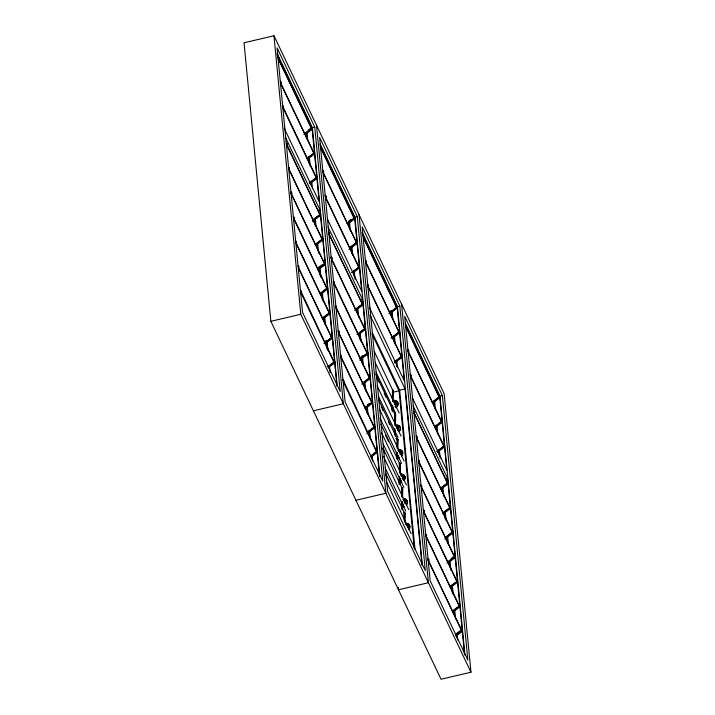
<?xml version="1.0" encoding="UTF-8"?>
<svg xmlns="http://www.w3.org/2000/svg" width="715" height="715" viewBox="0 0 715 715"><rect width="100%" height="100%" fill="white"/><g stroke="black" fill="none" stroke-linecap="round" stroke-linejoin="round"><path stroke-width="1.07" d="M392.052 409.74L392.169 405.342M392.347 398.738L392.464 389.711M392.249 411.313L392.374 406.915M392.58 398.997L392.732 390.22M392.41 410.785L392.553 405.28M392.696 399.783L392.964 389.881L392.857 401.428M392.767 410.633L392.857 407.487M394.448 433.219L394.564 428.812M394.716 423.316L394.591 414.226M394.689 433.227L394.796 428.937M394.975 422.69L395.02 414.745M394.805 434.255L394.921 429.858M395.038 425.461L395.332 414.459L394.546 413.913L394.886 414.629M395.109 436.257L395.252 431.02M395.413 424.951L395.672 415.174L394.993 414.62M396.789 458.887L396.968 452.291M397.111 446.795L397.317 439.046L396.101 438.93M397.084 456.733L397.191 452.443M397.308 448.153L397.183 439.278M397.165 458.833L397.191 452.774M397.433 448.94L397.692 438.947L396.11 438.608M397.504 459.79L397.612 455.589M397.808 448.439L398.032 439.662L397.254 439.207M399.158 483.465L399.328 476.869M399.506 470.273L399.328 463.374L399.497 463.856M399.363 484.529L399.524 478.442M399.73 470.586L399.828 463.946M399.506 484.511L399.712 476.807M399.828 472.409L400.06 463.526L399.283 463.061L399.622 463.776M399.873 484.359L399.855 479.193M400.141 474.108L400.105 463.847M401.553 506.944L401.696 501.447M401.812 497.041L401.642 487.961M401.776 507.418L401.928 501.59M402.125 494.226L402.223 488.56M401.875 509.089L402.08 501.385M402.196 496.988L402.429 488.104L401.642 487.639M402.205 509.983L402.223 503.771M402.536 497.595L402.768 488.908L402.196 488.345M404.243 519.421L404.002 512.53M404.404 522.102L404.341 513.004M404.565 521.566L404.788 512.682L404.011 512.217M404.931 521.083L405.128 513.397L404.35 512.932M323.198 171.895L322.68 171.171M320.776 147.46L320.311 146.593L320.883 148.05M282.952 107.232L282.961 106.741L283.122 107.688M288.923 168.633L288.628 167.346C289.593 167.533 289.843 170.563 288.878 168.785M293.624 217.834L293.74 218.424M315.387 244.61L322.519 239.31L322.188 237.934L322.59 239.159M300.711 291.666L300.72 291.175L300.881 292.122M317.764 269.439L324.86 264.166L325.012 262.986L324.244 262.745L324.673 263.647L317.54 268.965M331.403 258.204L331.769 257.606L331.17 256.828C332.734 259.125 331.769 258.91 330.974 257.302L331.626 258.687M333.789 282.845L333.342 281.88M352.003 272.54L359.136 267.24L359.261 266.338L358.492 266.096L358.876 267.044L351.789 272.317M323.975 343.566L331.983 337.614L331.653 336.238L331.572 336.953M341.109 356.347L340.644 355.141C342.476 358.671 340.519 355.024 341.01 357.062M388.933 313.528L396.941 307.566L397.066 306.672L396.298 306.431L396.727 307.334L389.595 312.652M432.629 403.126L439.743 397.835L405.852 326.04L406.013 326.987M370.647 456.322L376.894 451.674L377.019 450.772L376.251 450.539L376.644 451.478L370.433 456.099M416.514 437.133L416.631 437.732M418.811 461.792L419.213 461.157L418.624 460.38L419.544 461.783L419.213 462.534M437.088 451.514L444.221 446.205L444.346 445.311L443.577 445.07L444.006 445.972L436.874 451.281M440.655 488.488L447.778 483.188L447.903 482.285L447.134 482.053L447.563 482.956L440.431 488.265M446.866 562.875L454.883 556.913L455.053 556.082L454.24 555.778L454.624 556.717L447.536 561.99M455.732 635.295L461.979 630.639L462.104 629.745L461.336 629.504L461.72 630.451L455.518 635.063M280.789 83.065L280.593 82.162M282.934 107.17L283.301 106.571L282.702 105.793L283.623 107.196L283.292 107.947M286.715 144.627L286.518 143.715L320.409 215.51L312.401 221.462M303.848 134.554L311.865 128.602L311.981 127.699L311.213 127.467L311.606 128.405L304.519 133.678M325.7 197.134L325.781 196.777M322.59 239.23L315.404 244.861M329.222 234.145L329.284 233.68M324.959 263.808L317.755 269.189M333.771 282.782L334.128 282.184L333.539 281.406L334.459 282.818L334.128 283.56M322.492 318.336L329.624 313.036L329.74 312.142L328.98 311.901L329.365 312.839L322.277 318.112M397.022 307.495L389.827 313.125M405.843 326.532L406.192 325.87L405.602 325.093L406.513 326.505L406.183 327.247M434.738 427.186L441.781 421.948L408.113 351.119L408.56 350.448L407.961 349.671C408.926 349.858 409.177 352.879 408.211 351.11M419.088 461.595L418.427 460.853M444.292 446.133L437.982 451.111M447.858 483.108L440.663 488.738M462.051 630.567L455.741 635.546M283.104 107.089L316.852 178.536L309.738 183.827M286.938 144.859L286.268 142.768L286.858 143.545L286.411 144.224M288.824 168.767L322.447 239.623M320.704 147.54L321.106 146.897L320.517 146.128L321.428 147.531L321.106 148.282M291.416 193.819L290.799 192.398L291.023 192.871M325.915 197.367L325.245 195.275L325.843 196.053L325.495 196.714M313.099 220.229L320.168 214.974L319.739 214.071M295.921 242.492L295.527 241.545M354.372 218.37L347.276 223.384M301.131 292.31L300.461 290.227L334.611 362.97L328.382 367.599M321.017 293.365L327.336 288.351L320.123 293.767M333.941 282.702L367.689 354.148L359.681 360.101M333.959 283.301L333.798 282.354M367.975 286.179L368.046 285.705L368.162 286.688M324.869 343.164L332.091 337.543M357.947 334.352L365.097 328.605M393.071 337.042L399.399 332.028L391.302 338.106M394.626 362.219L401.767 356.606L395.431 361.37M414.307 413.118L414.396 412.68M423.772 511.422L423.611 510.474M424.031 511.618L423.36 509.527L423.95 510.304L423.602 510.966M425.917 535.526L425.979 535.052L426.14 536M445.391 537.895L452.604 532.228L445.382 537.644M447.76 562.473L454.981 556.842M278.215 58.076L278.564 57.414L277.974 56.637L278.886 58.049L278.564 58.791M305.001 134.67L312.276 129.236L311.534 127.225M320.847 147.496L354.658 218.87L347.544 224.153M307.093 158.48L314.225 153.171L313.894 151.803L313.814 152.518M307.37 159.248L314.645 153.814L313.894 151.803M291.246 193.363L291.595 192.701L290.996 191.924L291.917 193.336L291.586 194.078M323.028 172.154L323.475 171.475L322.876 170.697C323.841 170.885 324.083 173.915 323.126 172.136M316.852 178.536L317.183 177.794L316.262 176.382L316.298 177.597L309.246 182.826M293.695 217.869L327.229 288.744M320.088 215.054L286.527 144.841M320.409 215.51L320.74 214.768L319.828 213.365L319.9 214.536L312.812 219.809M295.518 242.144L296.314 242.028L295.733 241.08L295.76 242.028M296.323 243.225L296.189 241.554M329.052 233.698L329.401 233.036L328.811 232.259L329.722 233.662L329.392 234.413M315.664 245.379L322.93 239.945L322.188 237.934M354.658 218.87L355.006 218.209L354.417 217.431M318.023 269.957L325.298 264.523L324.556 262.512M349.635 247.962L356.767 242.662L356.892 241.768L356.124 241.527L356.74 242.948L349.653 248.212M349.018 249.392L357.187 243.297L356.436 241.295M320.392 294.526L327.667 289.101L326.925 287.09L326.835 287.796M365.794 262.11L365.678 261.136M353.165 272.647L359.547 267.875L358.805 265.864M322.76 319.105L330.035 313.679L329.293 311.669M368.377 286.912L368.681 286.089L367.787 284.758L368.377 285.535L367.93 286.215L401.937 357.509L394.814 362.791M355.838 310.283L363.113 304.858L362.371 302.847L362.442 304.018L355.346 309.291M338.517 332.001L338.865 331.34L338.275 330.562L339.187 331.966L338.865 332.716M331.912 337.927L298.718 268.098M338.642 332.493L338.07 331.036L338.615 331.277M325.128 343.683L332.404 338.249L331.653 336.238M357.929 334.093L365.061 328.793L365.186 327.899L364.418 327.658L364.811 328.596L356.839 334.522M364.99 329.115L331.322 258.276M358.206 334.861L365.472 329.436L364.73 327.425M390.086 313.644L397.531 307.611L362.201 233.465M340.966 356.508L374.454 427.418L367.474 432.602M334.611 362.97L334.942 362.228L334.021 360.816L334.137 361.951L327.89 366.607M360.306 358.921L367.403 353.648L367.01 352.709M367.689 354.148L368.019 353.407L367.099 351.995L367.135 353.21L360.083 358.447M399.238 332.466L365.571 261.636M392.455 338.213L399.721 332.788L398.979 330.777L398.899 331.483M343.593 381.864L343.924 381.122L343.003 379.71L377.154 452.452L370.924 457.082M361.781 383.901L369.798 377.94L369.923 377.046L369.155 376.805L369.771 378.226L362.675 383.499M362.934 384.018L370.209 378.584L369.467 376.573M401.607 357.044L368.055 286.831M401.937 357.509L402.268 356.758L401.347 355.355L401.464 356.49L395.216 361.147M365.302 408.596L372.578 403.162L371.836 401.151L371.863 402.366L364.82 407.595M367.394 432.396L374.526 427.096L374.195 425.729L374.454 427.418M366.777 433.826L374.946 427.74L374.195 425.729M414.137 412.662L414.486 412.001L413.896 411.223L414.807 412.635L414.477 413.377M439.743 397.835L440.074 397.093L439.153 395.681L439.189 396.897L432.137 402.134M377.154 452.452L377.484 451.71L376.564 450.298M434.72 426.935L441.852 421.627L441.521 420.259L441.781 421.948M434.997 427.704L442.263 422.27L441.521 420.259M418.954 461.747L452.774 533.122L444.766 539.074M437.357 452.282L444.632 446.848L443.89 444.837M440.923 489.257L448.198 483.823L447.447 481.812M443.014 513.066L450.146 507.757L449.815 506.39L449.726 507.105M443.291 513.835L450.557 508.401L449.815 506.39M452.443 532.657L418.892 462.444M452.774 533.122L453.104 532.38L452.184 530.968L452.255 532.148L445.168 537.412M428.339 560.122L428.678 559.461L428.088 558.683L429.009 560.095L428.678 560.837M454.812 557.235L421.135 486.397M448.019 562.982L455.294 557.557L454.552 555.546M450.387 587.56L457.663 582.126L456.921 580.124L456.948 581.331L449.896 586.568M452.479 611.37L459.611 606.07L459.736 605.167L458.967 604.926L459.539 606.383L452.559 611.566M452.756 612.138L460.022 606.704L459.28 604.693M456.009 636.055L462.391 631.282L461.649 629.272M278.314 57.352L277.769 57.111L278.224 57.584M283.042 106.508L283.238 107.286M286.608 143.492L286.795 144.269M308.111 130.157L309.89 128.834M304.742 134.152L311.963 128.53M288.976 168.061L288.431 167.819L288.931 168.365M306.878 158.256L313.974 152.983L313.581 152.036M307.11 158.73L313.286 154.136M323.225 171.412L323.359 172.127L323.135 171.645M310.346 182.397L316.593 177.749L316.262 176.382M309.541 183.255L316.566 178.035L316.173 177.088M293.704 217.217C294.696 219.425 294.008 217.7 293.365 216.502L293.874 217.959M325.584 195.99L325.048 195.749L325.531 196.259M313.027 220.032L320.15 214.732L319.828 213.365M315.172 244.387L322.268 239.114L321.875 238.167M348.875 220.962L350.654 219.639M347.061 223.16L354.148 217.887L354.077 216.716L354.542 217.932L354.238 217.458M347.284 223.643L353.46 219.049M318.47 267.419L322.027 264.782M317.835 269.385L324.816 264.201M349.421 247.739L356.517 242.465L356.124 241.527M333.878 282.121L334.075 282.908M319.909 293.534L326.996 288.261L326.612 287.323M352.897 272.138L359.234 267.169M336.363 306.458L336.497 308.138L335.907 305.984L336.229 307.093M322.501 318.595L328.677 314.001M368.127 285.482L368.27 286.188M354.685 310.176L362.782 304.107L355.578 309.774M324.673 341.815L326.46 340.492M324.637 342.691L331.733 337.417L331.34 336.47M389.639 311.767L391.418 310.444M340.983 355.856L341.118 356.562M328.105 366.84L334.352 362.183L334.021 360.816M328.114 367.09L334.325 362.469L334.164 361.522M361.012 356.91L362.791 355.587M360.297 358.671L367.43 353.371L367.099 351.995M405.941 325.808L406.129 326.594M391.087 337.882L399.059 331.948L398.666 331.009M343.343 380.425L342.807 380.183L343.307 380.729M362.451 383.026L369.539 377.752L369.155 376.805M367.519 404.735L369.298 403.421M365.034 407.827L372.166 402.518L371.836 401.151M365.043 408.077L372.131 402.804L371.746 401.857M367.179 432.173L374.276 426.9L373.882 425.961M414.235 411.938L413.69 411.697L414.173 412.206M432.361 402.357L439.484 397.057L439.153 395.681M432.369 402.608L439.457 397.334L439.296 396.387M371.541 455.92L375.947 452.64M434.506 426.712L441.602 421.439L441.209 420.492M421.332 485.673C422.377 487.836 421.546 486.173 420.992 484.958L421.242 485.896M442.8 512.843L449.896 507.57L449.503 506.622M443.032 513.316L449.199 508.723M459.539 606.383L425.872 535.553L426.319 534.883L425.72 534.105L426.256 535.606M451.129 558.469L452.908 557.146M450.119 586.792L457.243 581.492L456.921 580.124M450.128 587.042L456.304 582.457M452.264 611.146L459.361 605.873L458.967 604.926M455.562 634.178L460.004 630.88M273.97 35.75L244.038 42.784L270.86 321.312L441.03 679.25L470.962 672.216L444.14 393.688L273.97 35.75L300.792 314.278L470.962 672.216M277.071 53.473L312.366 127.708L314.752 127.145L340.224 391.623L302.543 312.366L277.08 47.896L314.752 127.145M317.809 210.451L319.963 209.942L336.89 385.743M320.088 143.965L354.908 217.19L357.294 216.627L382.766 481.106L345.086 401.857L319.623 137.378L357.294 216.627M360.342 299.934L362.505 299.433L379.531 476.333M270.86 321.312L300.792 314.278M362.156 232.446L397.451 306.681L399.837 306.118L425.309 570.588L387.628 491.339L362.165 226.861L399.837 306.118M372.363 332.77L399.658 390.175L405.048 388.915L421.975 564.716M313.402 410.794L343.334 403.761L316.513 125.232M392.884 392.294L399.042 390.846L414.208 548.405M405.173 322.93L439.984 396.164L442.379 395.601L467.851 660.07L430.171 580.821L404.708 316.352L442.379 395.601M445.427 478.907L447.581 478.398L464.509 654.198M355.945 500.277L385.877 493.252L359.055 214.723M396.905 439.662L397.54 439.573L378.566 399.667M395.878 425.89L397.29 427.373A2.592 2.002 -25.4 0 1 397.048 428.473M398.648 450.62L399.649 451.943A2.592 2.002 -25.4 0 1 399.417 453.042M403.519 499.83L404.386 501.099A2.592 2.002 -25.4 0 1 404.35 501.644M280.789 81.689L280.343 81.215C282.282 84.701 280.03 81.349 281.129 82.404M311.445 127.94L311.901 128.414L311.669 127.94M365.874 260.662L365.419 260.189C367.367 263.755 365.115 260.242 366.214 261.377M358.716 266.579L359.171 267.053L358.948 266.57M398.979 330.777L399.345 331.957M407.765 350.144L408.265 350.69M324.467 263.227L324.923 263.701L324.699 263.218M362.371 302.847L362.773 304.143L362.282 303.553M401.347 355.355L401.75 356.642L401.258 356.061M326.925 287.09L327.39 288.306L327.095 287.832M410.785 374.723L410.33 374.249C412.269 377.815 410.017 374.303 411.125 375.438M410.589 375.196L410.133 374.723L410.356 375.196M298.548 266.123L298.101 265.649C300.041 269.135 297.789 265.783 298.888 266.838M336.247 306.699L336.756 307.244M329.204 312.375L329.66 312.848L329.427 312.375M300.488 291.175L300.997 291.72M443.8 445.543L444.256 446.017L444.033 445.543M416.711 436.275L416.255 435.801C418.204 439.368 415.951 435.855 417.051 436.99M416.282 436.749L416.765 437.258M447.367 482.527L447.813 483L447.59 482.527M376.474 451.013L376.957 451.523M452.184 530.968L452.586 532.264L452.094 531.674M454.463 556.252L454.919 556.726L454.686 556.252M426.069 534.82C427.168 535.043 426.372 537.206 425.97 535.544M428.348 559.63L427.892 559.157L428.115 559.63M461.559 629.986L462.015 630.46L461.792 629.978M367.358 353.684L333.333 282.479M356.579 242.001L356.803 242.474M322.331 238.64L322.554 239.123M450.182 507.578L450.119 508.043L416.407 437.249M374.338 426.435L374.562 426.909M401.589 475.582L402.018 476.521M277.116 54.501L312.321 128.423M320.141 144.993L354.863 217.905M405.217 323.958L439.948 396.87M396.619 306.199L396.959 306.914M320.767 147.067L320.99 147.549M278.117 58.085L312.115 129.379M363.676 238.05L397.2 308.353M278.707 59.703L311.436 128.539M320.776 148.193L353.979 218.021M363.792 238.676L396.521 307.504M405.861 327.157L439.064 396.995M314.35 152.277L314.689 152.992M323.332 171.171L323.672 171.895M356.892 241.768L357.232 242.483M399.435 331.251L399.774 331.966M408.417 350.144L408.757 350.859M441.977 420.733L442.317 421.448M441.664 420.965L441.888 421.448M314.144 153.242L314.484 153.957M356.687 242.725L357.026 243.44M399.229 332.216L399.569 332.931M441.772 421.698L442.111 422.413M280.486 82.663L314.153 153.493M323.502 173.146L356.696 242.984L323.618 173.763M280.602 83.28L313.805 153.108M365.687 262.253L398.881 332.082M408.229 351.735L441.423 421.564M283.158 106.267L283.498 106.982M316.718 176.855L317.058 177.57M325.7 195.749L326.04 196.464M359.261 266.338L359.6 267.053M368.243 285.231L368.582 285.955M401.803 355.829L402.143 356.544M444.346 445.311L444.685 446.026M316.405 177.088L316.629 177.561M401.49 356.061L401.714 356.535M325.388 196.723L359.395 268.018M410.946 376.689L444.48 446.991M282.97 107.858L316.164 177.686M325.513 197.34L358.707 267.178M410.598 376.313L443.792 446.142M284.213 128.226L319.167 201.755L312.071 128.021M327.238 218.719L361.71 291.237L354.613 217.512M369.298 307.2L404.252 380.72L397.156 306.994M412.323 397.692L446.795 470.211L439.698 396.476M285.482 137.423L319.963 209.942M328.024 226.914L362.505 299.433M370.093 315.387L405.048 388.915M413.109 405.879L447.581 478.398M286.715 143.241L287.064 143.965M320.275 213.839L320.615 214.554M329.257 232.732L329.606 233.447M362.818 303.321L363.157 304.036M414.343 411.697L414.682 412.412M447.903 482.285L448.242 483.009M319.963 214.071L320.195 214.545M362.505 303.553L362.737 304.027M328.954 233.707L362.952 305.001M414.039 412.671L448.037 483.966M329.07 234.323L362.273 304.152M414.155 413.288L447.358 483.125M371.952 333.869L399.042 390.846M289.083 167.819L289.423 168.534M322.644 238.408L322.983 239.123M331.626 257.311L331.966 258.026M365.186 327.899L365.526 328.614M450.271 506.864L450.611 507.578M331.429 257.775L331.653 258.258M322.438 239.373L322.778 240.088M364.981 328.855L365.32 329.579M450.066 507.829L450.405 508.544M289.369 170.411L322.099 239.248M331.438 258.901L364.632 328.73M416.523 437.866L449.717 507.695M374.311 351.512L392.812 390.417M375.259 362.719L399.193 413.082M291.452 192.398L291.792 193.113M325.012 262.986L325.352 263.701M333.994 281.88L334.334 282.595M367.555 352.468L367.894 353.183M419.079 460.853L419.419 461.568M452.64 531.442L452.979 532.157M367.242 352.701L367.465 353.183M452.327 531.674L452.55 532.148M291.139 193.372L325.146 264.666M291.264 193.988L324.458 263.817M376.072 372.184L395.699 413.476M395.332 414.459L395.672 415.174M375.724 374.097L395.172 414.995M376.993 378.172L378.887 382.168M384.107 393.143L386.002 397.129M377.091 385.778L401.035 436.132M293.82 216.976L294.16 217.691M327.381 287.564L327.72 288.279M369.923 377.046L370.263 377.761M421.448 485.431L421.787 486.146M455.008 556.02L455.348 556.735M369.601 377.279L369.834 377.761M327.175 288.529L327.515 289.244M369.718 378.012L370.057 378.727M378.387 396.244L398.014 437.535M454.794 556.985L455.142 557.7M336.05 307.432L369.727 378.262M293.633 218.567L326.827 288.395M336.175 308.049L369.369 377.878M421.734 488.014L454.454 556.851M397.692 439.037L398.041 439.752M381.256 406.746L383.151 410.732M388.37 421.707L389.791 424.701M379.182 408.694L404.082 461.068M329.74 312.142L330.08 312.857M338.731 331.036L339.071 331.751M372.283 401.624L372.622 402.339M423.807 510.001L424.156 510.725M457.368 580.598L457.707 581.313M379.996 418.15L401.544 463.481M371.97 401.857L372.202 402.331M295.876 242.519L329.874 313.822M338.418 332.01L372.417 403.305M423.503 510.975L457.502 582.269M295.992 243.145L329.195 312.973M338.535 332.627L371.737 402.456M423.62 511.6L456.822 581.429M400.06 463.615L400.4 464.33M380.934 424.245L399.908 464.151M385.519 435.31L388.361 441.289M381.488 432.584L406.388 484.958M383.258 444.06L403.85 487.371M332.109 336.711L332.448 337.435M341.091 355.614L341.43 356.329M374.651 426.203L374.991 426.918M426.176 534.579L426.515 535.294M459.736 605.167L460.076 605.882M459.423 605.399L459.647 605.882M331.903 337.677L332.243 338.392M374.445 427.168L374.785 427.883M459.531 606.132L459.87 606.847M298.361 267.714L331.563 337.552M340.903 357.205L374.106 427.034M425.988 536.17L459.182 606.007M402.429 488.193L402.768 488.908M382.829 447.822L402.277 488.72M382.668 448.913L384.563 452.899M383.392 456.322L408.766 509.697M385.162 467.789L405.754 511.1M300.917 290.701L301.256 291.416M334.477 361.29L334.817 362.005M343.459 380.183L343.799 380.898M377.019 450.772L377.359 451.496M428.544 559.157L428.884 559.872M462.104 629.745L462.444 630.46M376.707 451.013L376.93 451.487M428.231 560.131L462.239 631.425M300.729 292.292L333.923 362.121M343.745 382.775L376.465 451.612M427.883 559.756L461.55 630.576M404.797 512.762L405.137 513.477M385.662 473.393L404.645 513.299M385.51 474.483L386.931 477.477M386.645 482.223L411.071 533.587M406.62 525.168L406.755 525.677M439.984 396.164L464.92 655.083M434.631 401.044L435.48 409.847M436.963 425.255L437.803 434.059M439.394 450.566L440.136 458.27M442.943 487.407L443.792 496.246M445.284 511.725L446.133 520.574M447.733 537.162L448.484 544.901M449.967 560.381L450.933 570.329M452.309 584.7L453.274 594.657M454.758 610.136L455.616 618.976M457.1 634.455L457.636 639.988M434.014 401.741L434.657 408.399M436.365 426.158L436.901 431.708M438.715 450.575L439.144 455.017M442.228 486.987L442.862 493.645M444.685 512.512L445.32 519.17M447.036 536.92L447.67 543.579M449.386 561.329L449.914 566.879M451.737 585.737L452.479 593.504M454.088 610.154L454.722 616.804M456.545 635.671L456.751 637.887M401.598 304.206L428.419 582.734L398.487 589.768L398.273 587.542M397.451 306.681L422.377 565.592M392.088 311.561L392.83 319.265M394.421 335.773L395.261 344.576M396.852 361.084L397.486 367.68M399.658 390.175L414.986 549.397M391.471 312.258L392.008 317.809M393.822 336.676L394.466 343.334M396.173 361.093L396.709 366.643M354.908 217.19L379.835 476.11M349.546 222.079L350.395 230.882M351.977 247.381L352.718 255.085M354.309 271.593L355.051 279.297M357.858 308.433L358.707 317.281M360.199 332.761L361.057 341.6M362.541 357.08L363.399 365.928M364.99 382.516L365.848 391.364M367.331 406.835L368.082 414.575M369.673 431.163L370.424 438.903M372.015 455.491L372.551 461.014M348.929 222.776L349.572 229.435M351.28 247.193L351.923 253.852M353.639 271.611L354.059 276.044M357.143 308.022L357.786 314.68M359.493 332.43L360.235 340.197M361.951 357.947L362.585 364.605M364.301 382.364L364.936 389.014M366.652 406.772L367.287 413.431M369.003 431.181L369.637 437.839M371.46 456.697L371.675 458.923M312.366 127.708L337.292 386.627M307.003 132.588L307.745 140.292M309.336 156.799L310.283 166.702M311.767 182.111L312.401 188.715M315.315 218.951L316.066 226.691M317.657 243.27L318.622 253.226M319.998 267.598L320.964 277.554M322.34 291.926L323.305 301.873M324.789 317.353L325.54 325.093M327.13 341.681L327.988 350.529M329.481 366L330.116 372.64M306.386 133.285L306.923 138.835M308.737 157.702L309.381 164.361M311.096 182.119L311.517 186.561M314.707 219.648L315.244 225.189M317.058 244.056L317.594 249.606M319.408 268.465L320.043 275.123M321.759 292.873L322.394 299.531M324.11 317.281L324.744 323.94M326.46 341.699L327.202 349.465M328.811 366.107L329.025 368.323M397.629 425.255A5.202 4.022 -25.4 0 1 399.283 431.458M394.975 425.05A5.202 4.022 -25.4 0 1 399.828 426.498A5.202 4.022 -25.4 0 1 399.176 431.217M398.175 426.739A3.682 2.842 -25.4 0 1 397.942 430.367M395.672 425.416A3.682 2.842 -25.4 0 1 397.719 429.894M395.985 426.131A2.592 2.002 -25.4 0 1 397.165 428.705M396.36 401.088A5.202 4.022 -25.4 0 1 395.949 407.773M393.509 408.909A5.202 4.022 -25.4 0 1 392.204 409.069M392.723 400.713A5.202 4.022 -25.4 0 1 395.27 400.677M392.606 400.471A5.202 4.022 -25.4 0 1 397.719 402.375A5.202 4.022 -25.4 0 1 395.833 407.532M393.393 408.667A5.202 4.022 -25.4 0 1 392.088 408.828M395.189 401.696A3.682 2.842 -25.4 0 1 394.894 406.424M393.17 407.228A3.682 2.842 -25.4 0 1 392.24 407.344M392.606 401.437A3.682 2.842 -25.4 0 1 394.412 401.41M393.304 400.838A3.682 2.842 -25.4 0 1 395.35 405.316M393.616 401.553A2.592 2.002 -25.4 0 1 394.796 404.136M394.331 404.413A2.592 2.002 -25.4 0 0 394.921 402.795L393.509 401.321A2.592 2.002 -25.4 0 0 392.884 401.258M398.756 449.699A5.202 4.022 -25.4 0 1 401.651 456.027M399.515 457.618A5.202 4.022 -25.4 0 1 396.941 458.226M398.648 449.467A5.202 4.022 -25.4 0 1 401.544 455.795M399.408 457.377A5.202 4.022 -25.4 0 1 398.13 457.823M398.264 450.468A3.682 2.842 -25.4 0 1 400.82 454.213M398.8 456.072A3.682 2.842 -25.4 0 1 396.977 456.501M398.041 449.994A3.682 2.842 -25.4 0 1 400.087 454.472M398.577 455.589A3.682 2.842 -25.4 0 1 396.754 456.018M398.353 450.709A2.592 2.002 -25.4 0 1 399.73 452.729M401.124 474.277A5.202 4.022 -25.4 0 1 404.02 480.605M401.884 482.187A5.202 4.022 -25.4 0 1 399.301 482.795M401.008 474.036A5.202 4.022 -25.4 0 1 403.904 480.364M401.776 481.955A5.202 4.022 -25.4 0 1 399.193 482.562M402.286 475.43A3.682 2.842 -25.4 0 1 402.679 479.524M401.169 480.641A3.682 2.842 -25.4 0 1 399.345 481.07M400.632 475.046A3.682 2.842 -25.4 0 1 401.508 475.135M400.4 474.572A3.682 2.842 -25.4 0 1 402.956 478.317M400.945 480.167A3.682 2.842 -25.4 0 1 399.113 480.596M401.267 475.484A2.592 2.002 -25.4 0 1 402.134 476.762M400.48 479.166A2.592 2.002 -25.4 0 1 399.193 479.47M400.945 478.585A2.592 2.002 -25.4 0 1 399.077 479.229M403.492 498.856A5.202 4.022 -25.4 0 1 406.388 505.183M404.252 506.765A5.202 4.022 -25.4 0 1 402.974 507.212M403.376 498.614A5.202 4.022 -25.4 0 1 406.272 504.942M404.136 506.533A5.202 4.022 -25.4 0 1 402.858 506.971M405.271 500.473A3.682 2.842 -25.4 0 1 405.548 503.369M403.537 505.219A3.682 2.842 -25.4 0 1 402.634 505.532M403.877 499.714A3.682 2.842 -25.4 0 1 404.654 500M402.768 499.15A3.682 2.842 -25.4 0 1 404.815 503.619M403.314 504.745A3.682 2.842 -25.4 0 1 402.402 505.058M403.635 500.062A2.592 2.002 -25.4 0 1 404.261 502.439M402.849 503.744A2.592 2.002 -25.4 0 1 402.205 503.959M402.733 503.503A2.592 2.002 -25.4 0 1 402.098 503.726M405.861 523.434A5.202 4.022 -25.4 0 1 408.757 529.761M405.745 523.192A5.202 4.022 -25.4 0 1 408.64 529.52M405.36 524.202A3.682 2.842 -25.4 0 1 407.916 527.947M406.013 523.809A3.682 2.842 -25.4 0 1 407.684 527.464M406.433 524.971A2.592 2.002 -25.4 0 1 406.862 525.909M363.649 236.477C363.14 238.685 364.918 236.826 363.059 235.61L363.649 236.477"/></g></svg>
